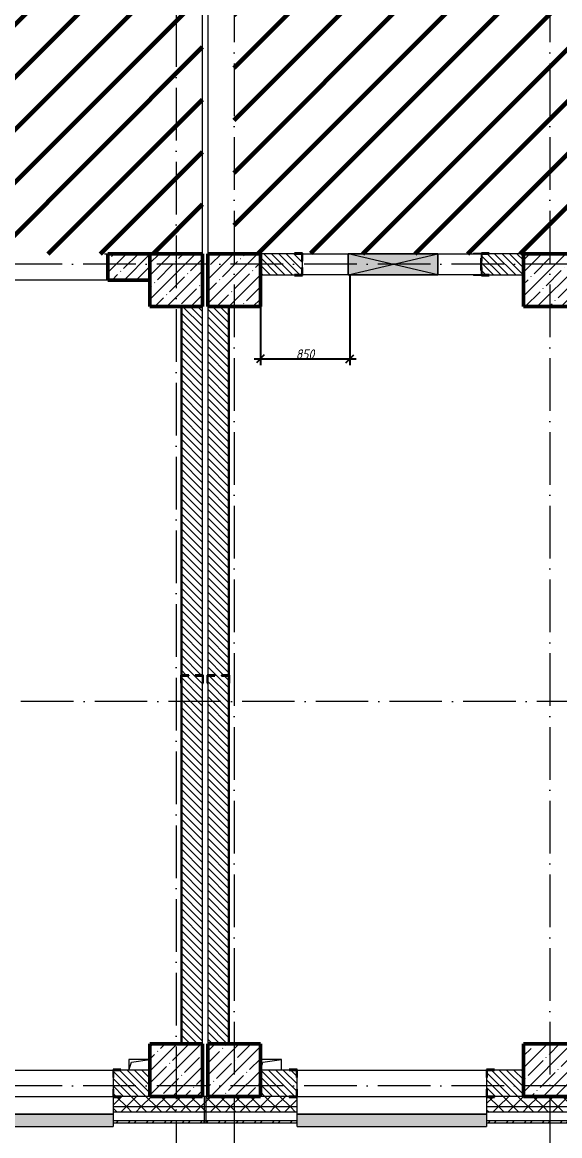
# Model space of a CAD drawing. Header units: millimetres. Extents: x -606178 to 312196, y -19338 to 632709.
# Drawn here: x -221414 to -216306, y 506602 to 517173 of the extents above; entities that cross this region are included whole.
import ezdxf

# ---------------------------------------------------------------- set-up
doc = ezdxf.new("R2010")
doc.units = ezdxf.units.MM
doc.linetypes.add('50_200_ШТРИХ_1Т_ш5_п1_п1_', pattern=[700, 500, -100, 0, -100])
for name, color, linetype, lineweight in [('2.4) ПГП вычит ЖБбалки 0.4 м -', 24, 'Continuous', 30), ('6.4.1) Окр пт с инж. ПТ2.16', 3, 'Continuous', 60), ('A-____-____-DIMS', 7, 'Continuous', 9), ('A-DETL-GENF-OTLN', 7, 'Continuous', 9), ('A-FLOR-____-OTLN', 7, 'Continuous', 9), ('A-GENM-____-MCUT', 7, 'Continuous', 25), ('A-GENM-____-OTLN', 7, 'Continuous', 9), ('A-GENM-____-OTLN-1', 7, 'Continuous', 25), ('A-GLAZ-____-OTLN', 7, 'Continuous', 9), ('A-WALL-____-MCUT', 7, 'Continuous', 13), ('A-WALL-____-MCUT-1', 7, 'Continuous', 9), ('A-WALL-____-MCUT-2', 7, 'Continuous', 50), ('A-WALL-____-OTLN', 7, 'Continuous', 9), ('A-WALL-____-PATT-1', 7, 'Continuous', 9), ('A-WALL-FNSH-MCUT-1', 7, 'Continuous', 9), ('I-WALL-____-OTLN', 7, 'Continuous', 9), ('S-COLS-____-MCUT', 7, 'Continuous', 50), ('S-COLS-____-OTLN', 7, 'Continuous', 9), ('S-GRID-____-OTLN-1', 7, '50_200_ШТРИХ_1Т_ш5_п1_п1_', 9)]:
    doc.layers.add(name, color=color, linetype=linetype, lineweight=lineweight)
doc.layers.add('A-GLAZ-____-OTLN-1', color=7, linetype='Continuous', lineweight=9, true_color=0xc0c0c0)
doc.styles.add('ISOCPEUR_I_7', font='isocpeui.ttf', dxfattribs={"width": 0.9, "height": 90})
doc.dimstyles.new('ISO-1_8_0_9К_СРЕДНИЙ_Кладочные_2', dxfattribs={"dimscale": 304.8, "dimtxt": 89.638306, "dimasz": 0.246063, "dimexe": 0.19685, "dimexo": 0, "dimgap": 0, "dimtad": 1, "dimdec": 3, "dimrnd": 0.001, "dimdsep": 46, "dimtxsty": 'ISOCPEUR_I_7', "dimblk1": 'OBLIQUE', "dimblk2": 'OBLIQUE', "dimsah": 1, "dimcen": 0.09, "dimdle": 0.19685, "dimazin": 0, "dimtfac": 1, "dimtdec": 4, "dimtix": 1, "dimtmove": 1, "dimatfit": 3, "dimfxl": 1, "dimtvp": 1, "dimtolj": 1, "dimtzin": 0, "dimarcsym": 2})
pattern_1 = [(135, (-264901.3, 451794.26), (-35.35534, -35.35534), [])]
pattern_2 = [(45, (-264901.3, 451794.26), (-70.71068, 70.71068), []), (135, (-264901.3, 451794.26), (-70.71068, -70.71068), [])]
pattern_3 = [(45, (-264901.3, 451794.26), (-85.53659, 85.53659), []), (45, (-264844.28, 451794.26), (-85.53659, 85.53659), [])]

# ---------------------------------------------------------------- blocks, each defined once
blk = doc.blocks.new('BSC_Колонна _Прямоугольная - 500х500-V15-АР1_План отверстий 2 этажа в осях 1-64_Ю-ЯЯ')
at = {"layer": 'S-COLS-____-OTLN'}
h = blk.add_hatch(dxfattribs=at)
h.set_pattern_fill('FP_24', color=256, style=0, pattern_type=2)
h.set_pattern_definition([(45, (-44950, -55431.04), (-114.04925, 114.04925), []), (45, (-44835.95, -55431.04), (-114.04925, 114.04925), [201.613, -40.323, 3.353, -36.97])])
h.paths.add_polyline_path([(-250, -250), (250, -250), (250, 250), (-250, 250), (-250, 179)], flags=0)
at = {"layer": 'S-COLS-____-MCUT'}
for p, q in [((250, 250), (-250, 250)), ((-250, 250), (-250, -250)), ((250, -250), (250, 250)), ((-250, -250), (250, -250))]:
    blk.add_line(p, q, dxfattribs=at)
blk = doc.blocks.new('BSC_Колонна _Прямоугольная - 500х500-V16-АР1_План отверстий 2 этажа в осях 1-64_Ю-ЯЯ')
at = {"layer": 'S-COLS-____-OTLN'}
h = blk.add_hatch(dxfattribs=at)
h.set_pattern_fill('FP_25', color=256, style=0, pattern_type=2)
h.set_pattern_definition([(45, (-44950, -62931.04), (-114.04925, 114.04925), []), (45, (-44835.95, -62931.04), (-114.04925, 114.04925), [201.613, -40.323, 3.353, -36.97])])
h.paths.add_polyline_path([(-250, -250), (250, -250), (250, 250), (-250, 250)], flags=0)
at = {"layer": 'S-COLS-____-MCUT'}
for p, q in [((250, 250), (-250, 250)), ((-250, 250), (-250, -250)), ((250, -250), (250, 250)), ((-250, -250), (250, -250))]:
    blk.add_line(p, q, dxfattribs=at)
blk = doc.blocks.new('BSC_Колонна _Прямоугольная - 500х500-V45-АР1_План отверстий 2 этажа в осях 1-64_Ю-ЯЯ')
at = {"layer": 'S-COLS-____-OTLN'}
h = blk.add_hatch(dxfattribs=at)
h.set_pattern_fill('FP_55', color=256, style=0, pattern_type=2)
h.set_pattern_definition([(45, (-48500, -55431.04), (-114.04925, 114.04925), []), (45, (-48385.95, -55431.04), (-114.04925, 114.04925), [201.613, -40.323, 3.353, -36.97])])
h.paths.add_polyline_path([(-250, -250), (250, -250), (250, 250), (-250, 250), (-250, 179)], flags=0)
at = {"layer": 'S-COLS-____-MCUT'}
for p, q in [((250, 250), (-250, 250)), ((-250, 250), (-250, -250)), ((250, -250), (250, 250)), ((-250, -250), (250, -250))]:
    blk.add_line(p, q, dxfattribs=at)
blk = doc.blocks.new('BSC_Колонна _Прямоугольная - 500х500-V46-АР1_План отверстий 2 этажа в осях 1-64_Ю-ЯЯ')
at = {"layer": 'S-COLS-____-OTLN'}
h = blk.add_hatch(dxfattribs=at)
h.set_pattern_fill('FP_56', color=256, style=0, pattern_type=2)
h.set_pattern_definition([(45, (-48500, -62931.04), (-114.04925, 114.04925), []), (45, (-48385.95, -62931.04), (-114.04925, 114.04925), [201.613, -40.323, 3.353, -36.97])])
h.paths.add_polyline_path([(-250, -250), (250, -250), (250, 250), (-250, 250)], flags=0)
at = {"layer": 'S-COLS-____-MCUT'}
for p, q in [((250, 250), (-250, 250)), ((-250, 250), (-250, -250)), ((250, -250), (250, 250)), ((-250, -250), (250, -250))]:
    blk.add_line(p, q, dxfattribs=at)
blk = doc.blocks.new('BSC_Колонна _Прямоугольная - 500х500-V71-АР1_План отверстий 2 этажа в осях 1-64_Ю-ЯЯ')
at = {"layer": 'S-COLS-____-OTLN'}
h = blk.add_hatch(dxfattribs=at)
h.set_pattern_fill('FP_83', color=256, style=0, pattern_type=2)
h.set_pattern_definition([(45, (-45500, -55431.04), (-114.04925, 114.04925), []), (45, (-45385.95, -55431.04), (-114.04925, 114.04925), [201.613, -40.323, 3.353, -36.97])])
h.paths.add_polyline_path([(-250, -250), (250, -250), (250, 250), (-250, 250), (-250, 179)], flags=0)
at = {"layer": 'S-COLS-____-MCUT'}
for p, q in [((250, 250), (-250, 250)), ((-250, 250), (-250, -250)), ((250, -250), (250, 250)), ((-250, -250), (250, -250))]:
    blk.add_line(p, q, dxfattribs=at)
blk = doc.blocks.new('BSC_Колонна _Прямоугольная - 500х500-V72-АР1_План отверстий 2 этажа в осях 1-64_Ю-ЯЯ')
at = {"layer": 'S-COLS-____-OTLN'}
h = blk.add_hatch(dxfattribs=at)
h.set_pattern_fill('FP_84', color=256, style=0, pattern_type=2)
h.set_pattern_definition([(45, (-45500, -62931.04), (-114.04925, 114.04925), []), (45, (-45385.95, -62931.04), (-114.04925, 114.04925), [201.613, -40.323, 3.353, -36.97])])
h.paths.add_polyline_path([(-250, -250), (250, -250), (250, 250), (-250, 250)], flags=0)
at = {"layer": 'S-COLS-____-MCUT'}
for p, q in [((250, 250), (-250, 250)), ((-250, 250), (-250, -250)), ((250, -250), (250, 250)), ((-250, -250), (250, -250))]:
    blk.add_line(p, q, dxfattribs=at)
blk = doc.blocks.new('Фахверк_СКБ_Уголок - 250_2700-27497298-АР1_План отверстий 2 этажа в осях 1-64_Ю-ЯЯ')
at = {"layer": 'A-GENM-____-MCUT'}
for p, q in [((200, 181), (125, 181)), ((125, 181), (125, 106)), ((125, 106), (131, 106)), ((131, 106), (131, 175)), ((131, 175), (200, 175)), ((200, 175), (200, 181)), ((131, -6), (125, -6)), ((125, -6), (125, -81)), ((125, -81), (200, -81)), ((131, -75), (131, -6)), ((200, -75), (131, -75)), ((200, -81), (200, -75))]:
    blk.add_line(p, q, dxfattribs=at)
blk = doc.blocks.new('Фахверк_СКБ_Уголок - 200_3960-28268576-АР1_План отверстий 2 этажа в осях 1-64_Ю-ЯЯ')
at = {"layer": 'A-GENM-____-MCUT'}
for p, q in [((200, 156), (125, 156)), ((125, 156), (125, 81)), ((131, 81), (131, 150)), ((131, 150), (200, 150)), ((200, 150), (200, 156)), ((125, 81), (131, 81)), ((131, 19), (125, 19)), ((125, 19), (125, -56)), ((131, -50), (131, 19)), ((125, -56), (200, -56)), ((200, -50), (131, -50)), ((200, -56), (200, -50))]:
    blk.add_line(p, q, dxfattribs=at)
blk = doc.blocks.new('154_Стойка_СКБ_Уголок - СМ-2480_200-28346303-АР1_План отверстий 2 этажа в осях 1-64_Ю-ЯЯ')
at = {"layer": 'A-GENM-____-MCUT'}
for p, q in [((125, 156), (125, 81)), ((200, 156), (125, 156)), ((131, 81), (131, 150)), ((131, 150), (200, 150)), ((200, 150), (200, 156)), ((125, 81), (131, 81)), ((131, 19), (125, 19)), ((125, 19), (125, -56)), ((131, -50), (131, 19)), ((125, -56), (200, -56)), ((200, -50), (131, -50)), ((200, -56), (200, -50))]:
    blk.add_line(p, q, dxfattribs=at)
blk = doc.blocks.new('Стойка_Влож_Полоса боковая - Полоса-V150-АР1_План отверстий 2 этажа в осях 1-64_Ю-ЯЯ')
at = {"layer": 'A-GENM-____-OTLN'}
for p, q in [((-5, 60), (0, 60)), ((-5, -60), (-5, 60)), ((0, 31), (0, -31)), ((0, -60), (-5, -60))]:
    blk.add_line(p, q, dxfattribs=at)
blk = doc.blocks.new('Стойка_Влож_Уголок_Опорный - Уголок-28213941-АР1_План отверстий 2 этажа в осях 1-64_Ю-ЯЯ')
at = {"layer": 'A-GENM-____-OTLN'}
for p, q in [((-212, -6), (-212, 0)), ((0, 0), (0, -6)), ((-212, -75), (-212, -6)), ((-212, -6), (-206, -6)), ((-212, -75), (-206, -75)), ((-6, -6), (0, -6)), ((-6, -75), (0, -75)), ((0, -6), (0, -75))]:
    blk.add_line(p, q, dxfattribs=at)
blk = doc.blocks.new('Фахверк_СКБ_Уголок - 200_3550-28267367-АР1_План отверстий 2 этажа в осях 1-64_Ю-ЯЯ')
at = {"layer": 'A-GENM-____-MCUT'}
for p, q in [((200, 156), (125, 156)), ((125, 156), (125, 81)), ((131, 81), (131, 150)), ((131, 150), (200, 150)), ((200, 150), (200, 156)), ((125, 81), (131, 81)), ((131, 19), (125, 19)), ((125, 19), (125, -56)), ((131, -50), (131, 19)), ((125, -56), (200, -56)), ((200, -50), (131, -50)), ((200, -56), (200, -50))]:
    blk.add_line(p, q, dxfattribs=at)
blk = doc.blocks.new('AR_Отверстие прямоугольное _в плите_ - AR_Отверстие прямоугольное _в плите_-V167-АР1_План отверстий 2 этажа в осях 1-64_Ю-ЯЯ')
at = {"layer": 'A-GENM-____-OTLN'}
for p, q in [((100, 50), (-100, 50)), ((-100, -50), (-75, 25)), ((-75, 25), (100, 50)), ((100, -50), (100, 50))]:
    blk.add_line(p, q, dxfattribs=at)
blk = doc.blocks.new('AR_Отверстие прямоугольное _в плите_ - AR_Отверстие прямоугольное _в плите_-V175-АР1_План отверстий 2 этажа в осях 1-64_Ю-ЯЯ')
at = {"layer": 'A-GENM-____-OTLN'}
for p, q in [((100, 50), (-100, 50)), ((-100, 50), (-100, -50)), ((-100, -50), (-75, 25)), ((-75, 25), (100, 50))]:
    blk.add_line(p, q, dxfattribs=at)
blk = doc.blocks.new('Отлив_СКБ - Отлив витража_120_НВФ-31885687-АР1_План отверстий 2 этажа в осях 1-64_Ю-ЯЯ')
at = {"layer": 'A-GLAZ-____-OTLN-1'}
for points in [[(0, 0), (0, -2), (1800, -2), (1800, 0), (1023, 0)], [(0, -83), (0, -120), (1800, -120), (1800, -2), (0, -2), (0, -63)]]:
    blk.add_hatch(color=256, dxfattribs=at).paths.add_polyline_path(points, flags=0)
at = {"layer": 'A-GLAZ-____-OTLN'}
for p, q in [((0, 0), (1800, 0)), ((1800, -2), (0, -2)), ((0, -120), (0, -83)), ((1800, -83), (1800, -120)), ((0, -120), (1800, -120))]:
    blk.add_line(p, q, dxfattribs=at)
blk = doc.blocks.new('Стены 3 - Стены 4-31194751-АР1_План отверстий 2 этажа в осях 1-64_Ю-ЯЯ')
at = {"layer": 'A-WALL-____-MCUT'}
for p, q in [((-1799, 41030), (-1799, 41010)), ((-1549, 41030), (-1799, 41030)), ((-1549, 41010), (-1549, 41030)), ((-1799, 41010), (-1549, 41010))]:
    blk.add_line(p, q, dxfattribs=at)
blk = doc.blocks.new('AR_Отверстие прямоугольное _в стене_ - AR_Отверстие прямоугольное _в стене__ОВ-36816157-АР1_План отверстий 2 этажа в осях 1-64_Ю-ЯЯ')
at = {"layer": 'A-GLAZ-____-OTLN'}
blk.add_hatch(color=256, dxfattribs=at).paths.add_polyline_path([(-425, 100), (-425, -100), (425, -100), (425, 100)], flags=0)
at = {"layer": 'A-DETL-GENF-OTLN'}
for p, q in [((-425, -100), (-425, 100)), ((-425, 100), (425, 100)), ((425, 100), (-425, -100)), ((-425, 100), (425, -100)), ((425, 100), (-425, 100)), ((-425, 100), (-425, -100)), ((425, 100), (425, -100)), ((425, -100), (425, 100)), ((425, -100), (-425, -100)), ((-425, -100), (425, -100))]:
    blk.add_line(p, q, dxfattribs=at)
blk = doc.blocks.new('_Oblique')
at = {"color": 0, "linetype": 'ByBlock', "lineweight": -2}
blk.add_line((-0.5, -0.5), (0.5, 0.5), dxfattribs=at)
blk = doc.blocks.new('*D4901')
at = {"layer": 'A-____-____-DIMS', "color": 0, "lineweight": -2, "transparency": 16777216}
for p, q in [((-218301, 514769), (-218301, 513918)), ((-219151, 514475), (-219151, 513918)), ((-219211, 513978), (-218241, 513978))]:
    blk.add_line(p, q, dxfattribs=at)
at = {"layer": 'Defpoints', "color": 0, "transparency": 16777216}
for p in [(-218301, 514769), (-219151, 514475), (-218301, 513978)]:
    blk.add_point(p, dxfattribs=at)
at = {"layer": 'A-____-____-DIMS', "color": 0, "lineweight": -2, "transparency": 16777216, "xscale": 75, "yscale": 75, "zscale": 75, "rotation": 180}
blk.add_blockref('_Oblique', (-219151, 513978), dxfattribs=at)
at = {"layer": 'A-____-____-DIMS', "color": 0, "lineweight": -2, "transparency": 16777216, "xscale": 75, "yscale": 75, "zscale": 75}
blk.add_blockref('_Oblique', (-218301, 513978), dxfattribs=at)
at = {"layer": 'A-____-____-DIMS', "color": 0, "transparency": 16777216, "insert": (-218726, 514023), "char_height": 90, "width": 409.58, "attachment_point": 5, "style": 'ISOCPEUR_I_7'}
blk.add_mtext('\\A1;850', dxfattribs=at)

msp = doc.modelspace()

# ---------------------------------------------------------------- hatches: boundary and pattern name
at = {"layer": '6.4.1) Окр пт с инж. ПТ2.16'}
h = msp.add_hatch(dxfattribs=at)
h.set_pattern_fill('ANSI31', color=256, scale=111)
h.paths.add_polyline_path([(-259351.3011, 528425.3011), (-257525.5952, 528425.3011), (-257525.5952, 518825.3011), (-259351.3011, 518825.3011)])
h.paths.add_polyline_path([(-262451.3011, 518825.3011), (-257301.3011, 518825.3011), (-257301.3011, 513825.3011), (-262451.3011, 513825.3011)])
h.paths.add_polyline_path([(-219701.3011, 519325.3011), (-257301.3011, 519325.3011), (-257301.3011, 514975.3011), (-219701.3011, 514975.3011)])
h = msp.add_hatch(dxfattribs=at)
h.set_pattern_fill('ANSI31', color=256, scale=111)
h.paths.add_polyline_path([(-190461.3011, 521675.3011), (-191001.3011, 521675.3011), (-195701.3011, 521675.3011), (-196201.3011, 521675.3011), (-196401.3011, 521675.3011), (-196401.3011, 521225.3011), (-196627.3011, 521225.3011), (-196627.3011, 521219.3011), (-197075.3011, 521219.3011), (-197201.3011, 521225.3011), (-197201.3011, 521675.3011), (-200651.3011, 521675.3011), (-200651.3011, 521175.3011), (-201151.3011, 521175.3011), (-201151.3011, 519475.3011), (-200651.3011, 519475.3011), (-200651.3011, 518975.3011), (-201151.3011, 518975.3011), (-201651.3011, 518975.3011), (-202951.3011, 518975.3011), (-203951.3011, 518975.3011), (-204951.3011, 518975.3011), (-205449.8983, 518975.3011), (-205649.8983, 518975.3011), (-206101.3011, 518975.3011), (-207801.3011, 518975.3011), (-207801.3011, 518175.3011), (-208076.3011, 518175.3011), (-208976.3011, 518175.3011), (-209251.3011, 518175.3011), (-209251.3011, 518975.3011), (-210601.3011, 518975.3011), (-211099.8983, 518975.3011), (-211299.8983, 518975.3011), (-211751.3011, 518975.3011), (-212101.3011, 518975.3011), (-212101.3011, 518375.3011), (-212201.3011, 518375.3011), (-212251.3011, 518375.3011), (-212251.3011, 518475.3011), (-213351.3011, 518475.3011), (-213351.3011, 518375.3011), (-213651.3011, 518375.3011), (-214601.3011, 518375.3011), (-214701.3011, 518375.3011), (-214701.3011, 518975.3011), (-214701.3011, 519225.3011), (-214901.3011, 519225.3011), (-214901.3011, 519325.3011), (-217351.3011, 519325.3011), (-219151.3011, 519325.3011), (-219151.3011, 519075.3011), (-219401.3011, 519075.3011), (-219401.3011, 514975.3011), (-219151.3011, 514975.3011), (-218826.3011, 514975.3011), (-218826.3011, 514981.3011), (-218751.3011, 514981.3011), (-218316.3011, 514975.3011), (-217466.3011, 514975.3011), (-217126.3011, 514975.3011), (-217126.3011, 514981.3011), (-217057.3011, 514981.3011), (-217051.3011, 514981.3011), (-216976.3011, 514981.3011), (-216651.3011, 514975.3011), (-216151.3011, 514975.3011), (-214526.3011, 514975.3011), (-214526.3011, 514981.3011), (-214451.3011, 514981.3011), (-214445.3011, 514981.3011), (-214376.3011, 514981.3011), (-214291.3011, 514975.3011), (-213891.3011, 514975.3011), (-213751.3011, 514975.3011), (-213751.3011, 514981.3011), (-213676.3011, 514981.3011), (-213526.3011, 514975.3011), (-213526.3011, 514981.3011), (-213451.3011, 514981.3011), (-213271.3011, 514975.3011), (-212971.3011, 514975.3011), (-212751.3011, 514975.3011), (-212751.3011, 514981.3011), (-212676.3011, 514981.3011), (-212526.3011, 514975.3011), (-212526.3011, 514981.3011), (-212451.3011, 514981.3011), (-211751.3011, 514975.3011), (-211751.3011, 514981.3011), (-211676.3011, 514981.3011), (-211526.3011, 514975.3011), (-211526.3011, 514981.3011), (-211451.3011, 514981.3011), (-210751.3011, 514975.3011), (-210751.3011, 514981.3011), (-210651.3011, 514981.3011), (-210651.3011, 514975.3011), (-210151.3011, 514975.3011), (-209826.3011, 514975.3011), (-209826.3011, 514981.3011), (-209751.3011, 514981.3011), (-209401.3011, 514975.3011), (-208551.3011, 514975.3011), (-208126.3011, 514975.3011), (-208126.3011, 514981.3011), (-208057.3011, 514981.3011), (-208051.3011, 514981.3011), (-207976.3011, 514981.3011), (-207651.3011, 514975.3011), (-207151.3011, 514975.3011), (-206651.3011, 514975.3011), (-206151.3011, 514975.3011), (-204426.3011, 514975.3011), (-204426.3011, 514981.3011), (-204351.3011, 514981.3011), (-204345.3011, 514981.3011), (-204321.3011, 514975.3011), (-204351.3011, 514975.3011), (-204351.3011, 514935.3011), (-204346.3011, 514935.3011), (-204346.3011, 514775.3011), (-202551.3011, 514775.3011), (-202551.3011, 514844.3011), (-202551.3011, 514906.3011), (-202551.3011, 514981.3011), (-202476.3011, 514981.3011), (-201651.3011, 514975.3011), (-201151.3011, 514975.3011), (-200626.3011, 514975.3011), (-200626.3011, 514981.3011), (-200551.3011, 514981.3011), (-200545.3011, 514981.3011), (-200476.3011, 514981.3011), (-199826.3011, 514975.3011), (-199576.3011, 514975.3011), (-199476.3011, 514975.3011), (-199476.3011, 514981.3011), (-199407.3011, 514981.3011), (-199401.3011, 514981.3011), (-199326.3011, 514981.3011), (-198201.3011, 514975.3011), (-197751.3011, 514975.3011), (-196151.3011, 514975.3011), (-195651.3011, 514975.3011), (-193326.3011, 514975.3011), (-193326.3011, 514981.3011), (-193251.3011, 514981.3011), (-193245.3011, 514981.3011), (-193176.3011, 514981.3011), (-191651.3011, 514975.3011), (-191651.3011, 514981.3011), (-191576.3011, 514981.3011), (-190461.3011, 514977.2562)])
h.paths.add_polyline_path([(-196201.3011, 518975.3011), (-196201.3011, 519475.3011), (-195701.3011, 519475.3011), (-195701.3011, 518975.3011)], flags=16)
at = {"layer": 'A-WALL-____-PATT-1'}
h = msp.add_hatch(dxfattribs=at)
h.set_pattern_fill('FP_13', color=256, style=0, pattern_type=2)
h.set_pattern_definition([(45, (-264901.3, 451794.26), (-114.04925, 114.04925), []), (45, (-264787.25, 451794.26), (-114.04925, 114.04925), [201.612, -40.322, 3.353, -36.97])])
h.paths.add_polyline_path([(-220201.3011, 514725.3011), (-220201.3011, 514975.3011), (-220601.3011, 514975.3011), (-220601.3011, 514725.3011)], flags=0)
h.paths.add_polyline_path([(-222401.3011, 514725.3011), (-222401.3011, 514975.3011), (-225701.3011, 514975.3011), (-225701.3011, 514725.3011), (-222496.4662, 514725.3011)], flags=0)
h = msp.add_hatch(dxfattribs=at)
h.set_pattern_fill('FP_6', color=256, style=0, pattern_type=2)
h.set_pattern_definition(pattern_1)
h.paths.add_polyline_path([(-217045.3011, 514775.3011), (-216651.3011, 514775.3011), (-216651.3011, 514975.3011), (-217045.3011, 514975.3011), (-217045.3011, 514906.3011), (-217051.3011, 514906.3011), (-217051.3011, 514844.3011), (-217045.3011, 514844.3011), (-217045.3011, 514815.3011)], flags=0)
h.paths.add_polyline_path([(-219151.3011, 514775.3011), (-218757.3011, 514775.3011), (-218757.3011, 514844.3011), (-218751.3011, 514844.3011), (-218751.3011, 514906.3011), (-218757.3011, 514906.3011), (-218757.3011, 514975.3011), (-219151.3011, 514975.3011)], flags=0)
h = msp.add_hatch(dxfattribs=at)
h.set_pattern_fill('FP_6', color=256, style=0, pattern_type=2)
h.set_pattern_definition(pattern_1)
h.paths.add_polyline_path([(-219901.3011, 507475.3011), (-219701.3011, 507475.3011), (-219701.3011, 510969.3011), (-219770.3011, 510969.3011), (-219770.3011, 510975.3011), (-219701.3011, 510975.3011), (-219701.3011, 514475.3011), (-219901.3011, 514475.3011), (-219901.3011, 510975.3011), (-219832.3011, 510975.3011), (-219832.3011, 510969.3011), (-219901.3011, 510969.3011), (-219901.3011, 509018.851)], flags=0)
h = msp.add_hatch(dxfattribs=at)
h.set_pattern_fill('FP_6', color=256, style=0, pattern_type=2)
h.set_pattern_definition(pattern_1)
h.paths.add_polyline_path([(-219651.3011, 507475.3011), (-219451.3011, 507475.3011), (-219451.3011, 510969.3011), (-219520.3011, 510969.3011), (-219520.3011, 510975.3011), (-219451.3011, 510975.3011), (-219451.3011, 514475.3011), (-219651.3011, 514475.3011), (-219651.3011, 510975.3011), (-219582.3011, 510975.3011), (-219582.3011, 510969.3011), (-219651.3011, 510969.3011), (-219651.3011, 509018.851)], flags=0)
h = msp.add_hatch(dxfattribs=at)
h.set_pattern_fill('FP_6', color=256, style=0, pattern_type=2)
h.set_pattern_definition(pattern_1)
h.paths.add_polyline_path([(-220545.3011, 506975.3011), (-220201.3011, 506975.3011), (-220201.3011, 507225.3011), (-220545.3011, 507225.3011), (-220545.3011, 507156.3011), (-220551.3011, 507156.3011), (-220551.3011, 507044.3011), (-220545.3011, 507044.3011), (-220545.3011, 506979.5868)], flags=0)
h.paths.add_polyline_path([(-223545.3011, 506975.3011), (-222357.3011, 506975.3011), (-222357.3011, 507044.3011), (-222351.3011, 507044.3011), (-222351.3011, 507156.3011), (-222357.3011, 507156.3011), (-222357.3011, 507225.3011), (-223545.3011, 507225.3011), (-223545.3011, 507156.3011), (-223551.3011, 507156.3011), (-223551.3011, 507044.3011), (-223545.3011, 507044.3011)], flags=0)
h.paths.add_polyline_path([(-225357.3011, 506975.3011), (-225357.3011, 507044.3011), (-225351.3011, 507044.3011), (-225351.3011, 507156.3011), (-225357.3011, 507156.3011), (-225357.3011, 507225.3011), (-225701.3011, 507225.3011), (-225701.3011, 506975.3011), (-225426.3011, 506975.3011)], flags=0)
h = msp.add_hatch(dxfattribs=at)
h.set_pattern_fill('FP_6', color=256, style=0, pattern_type=2)
h.set_pattern_definition(pattern_1)
h.paths.add_polyline_path([(-216995.3011, 506975.3011), (-216651.3011, 506975.3011), (-216651.3011, 507225.3011), (-216995.3011, 507225.3011), (-216995.3011, 507156.3011), (-217001.3011, 507156.3011), (-217001.3011, 507044.3011), (-216995.3011, 507044.3011)], flags=0)
h.paths.add_polyline_path([(-218807.3011, 506975.3011), (-218807.3011, 507044.3011), (-218801.3011, 507044.3011), (-218801.3011, 507156.3011), (-218807.3011, 507156.3011), (-218807.3011, 507225.3011), (-219151.3011, 507225.3011), (-219151.3011, 506975.3011), (-218876.3011, 506975.3011)], flags=0)
h = msp.add_hatch(dxfattribs=at)
h.set_pattern_fill('FP_1', color=256, style=0, pattern_type=2)
h.set_pattern_definition(pattern_2)
h.paths.add_polyline_path([(-190681.4541, 506875.3011), (-190601.3011, 506875.3011), (-190601.3011, 506975.3011), (-196951.3011, 506975.3011), (-196951.3011, 506875.3011), (-194216.4555, 506875.3011)], flags=0)
h.paths.add_polyline_path([(-199901.3011, 506875.3011), (-197951.3011, 506875.3011), (-197951.3011, 506975.3011), (-199826.3011, 506975.3011), (-199826.3011, 506969.3011), (-199901.3011, 506969.3011)], flags=0)
h.paths.add_polyline_path([(-200901.3011, 506875.3011), (-200901.3011, 506969.3011), (-200976.3011, 506969.3011), (-200976.3011, 506975.3011), (-201926.3011, 506975.3011), (-201926.3011, 506969.3011), (-202001.3011, 506969.3011), (-202001.3011, 506875.3011), (-201286.4581, 506875.3011)], flags=0)
h.paths.add_polyline_path([(-204821.4595, 506875.3011), (-203801.3011, 506875.3011), (-203801.3011, 506969.3011), (-203876.3011, 506969.3011), (-203876.3011, 506975.3011), (-204926.3011, 506975.3011), (-204926.3011, 506969.3011), (-205001.3011, 506969.3011), (-205001.3011, 506875.3011), (-204926.3011, 506875.3011)], flags=0)
h.paths.add_polyline_path([(-206801.3011, 506875.3011), (-206801.3011, 506969.3011), (-206876.3011, 506969.3011), (-206876.3011, 506975.3011), (-207926.3011, 506975.3011), (-207926.3011, 506969.3011), (-208001.3011, 506969.3011), (-208001.3011, 506875.3011), (-207472.7105, 506875.3011)], flags=0)
h.paths.add_polyline_path([(-210565.8367, 506875.3011), (-209801.3011, 506875.3011), (-209801.3011, 506969.3011), (-209876.3011, 506969.3011), (-209876.3011, 506975.3011), (-210926.3011, 506975.3011), (-210926.3011, 506969.3011), (-211001.3011, 506969.3011), (-211001.3011, 506875.3011), (-210651.3011, 506875.3011)], flags=0)
h.paths.add_polyline_path([(-212876.3011, 506875.3011), (-212801.3011, 506875.3011), (-212801.3011, 506969.3011), (-212876.3011, 506969.3011), (-212876.3011, 506975.3011), (-213926.3011, 506975.3011), (-213926.3011, 506969.3011), (-214001.3011, 506969.3011), (-214001.3011, 506875.3011), (-213658.9628, 506875.3011)], flags=0)
h.paths.add_polyline_path([(-217001.3011, 506875.3011), (-215801.3011, 506875.3011), (-215801.3011, 506969.3011), (-215876.3011, 506969.3011), (-215876.3011, 506975.3011), (-216926.3011, 506975.3011), (-216926.3011, 506969.3011), (-217001.3011, 506969.3011)], flags=0)
h.paths.add_polyline_path([(-222426.3011, 506875.3011), (-222351.3011, 506875.3011), (-222351.3011, 506969.3011), (-222426.3011, 506969.3011), (-222426.3011, 506975.3011), (-223476.3011, 506975.3011), (-223476.3011, 506969.3011), (-223551.3011, 506969.3011), (-223551.3011, 506875.3011), (-222496.4662, 506875.3011)], flags=0)
h.paths.add_polyline_path([(-220476.3011, 506875.3011), (-218801.3011, 506875.3011), (-218801.3011, 506969.3011), (-218876.3011, 506969.3011), (-218876.3011, 506975.3011), (-220476.3011, 506975.3011), (-220476.3011, 506969.3011), (-220551.3011, 506969.3011), (-220551.3011, 506875.3011)], flags=0)
h.paths.add_polyline_path([(-225426.3011, 506875.3011), (-225351.3011, 506875.3011), (-225351.3011, 506969.3011), (-225426.3011, 506969.3011), (-225426.3011, 506975.3011), (-226476.3011, 506975.3011), (-226476.3011, 506969.3011), (-226551.3011, 506969.3011), (-226551.3011, 506875.3011), (-225701.3011, 506875.3011)], flags=0)
h.paths.add_polyline_path([(-228351.3011, 506875.3011), (-228351.3011, 506969.3011), (-228426.3011, 506969.3011), (-228426.3011, 506975.3011), (-229476.3011, 506975.3011), (-229476.3011, 506969.3011), (-229551.3011, 506969.3011), (-229551.3011, 506875.3011), (-228682.7185, 506875.3011)], flags=0)
h.paths.add_polyline_path([(-232551.3011, 506875.3011), (-231351.3011, 506875.3011), (-231351.3011, 506969.3011), (-231426.3011, 506969.3011), (-231426.3011, 506975.3011), (-232476.3011, 506975.3011), (-232476.3011, 506969.3011), (-232551.3011, 506969.3011)], flags=0)
h.paths.add_polyline_path([(-234351.3011, 506875.3011), (-234351.3011, 506969.3011), (-234426.3011, 506969.3011), (-234426.3011, 506975.3011), (-235476.3011, 506975.3011), (-235476.3011, 506969.3011), (-235551.3011, 506969.3011), (-235551.3011, 506875.3011), (-234426.3011, 506875.3011)], flags=0)
h.paths.add_polyline_path([(-238201.3011, 506875.3011), (-237351.3011, 506875.3011), (-237351.3011, 506969.3011), (-237426.3011, 506969.3011), (-237426.3011, 506975.3011), (-238476.3011, 506975.3011), (-238476.3011, 506969.3011), (-238551.3011, 506969.3011), (-238551.3011, 506875.3011), (-238403.9722, 506875.3011)], flags=0)
h.paths.add_polyline_path([(-240351.3011, 506875.3011), (-240351.3011, 506969.3011), (-240426.3011, 506969.3011), (-240426.3011, 506975.3011), (-241476.3011, 506975.3011), (-241476.3011, 506969.3011), (-241551.3011, 506969.3011), (-241551.3011, 506875.3011), (-241055.2232, 506875.3011)], flags=0)
h.paths.add_polyline_path([(-243351.3011, 506875.3011), (-243351.3011, 506969.3011), (-243426.3011, 506969.3011), (-243426.3011, 506975.3011), (-244476.3011, 506975.3011), (-244476.3011, 506969.3011), (-244551.3011, 506969.3011), (-244551.3011, 506875.3011), (-243426.3011, 506875.3011)], flags=0)
h.paths.add_polyline_path([(-246351.3011, 506875.3011), (-246351.3011, 506969.3011), (-246426.3011, 506969.3011), (-246426.3011, 506975.3011), (-247476.3011, 506975.3011), (-247476.3011, 506969.3011), (-247551.3011, 506969.3011), (-247551.3011, 506875.3011), (-246357.7252, 506875.3011)], flags=0)
h.paths.add_polyline_path([(-248551.3011, 506875.3011), (-248551.3011, 506969.3011), (-248626.3011, 506969.3011), (-248626.3011, 506975.3011), (-258351.3011, 506975.3011), (-258351.3011, 506875.3011), (-249008.9762, 506875.3011)], flags=0)
h.paths.add_polyline_path([(-259351.3011, 506875.3011), (-259351.3011, 506975.3011), (-267351.3011, 506975.3011), (-267351.3011, 506875.3011), (-261381.4809, 506875.3011)], flags=0)
h = msp.add_hatch(dxfattribs=at)
h.set_pattern_fill('FP_1', color=256, style=0, pattern_type=2)
h.set_pattern_definition(pattern_2)
h.paths.add_polyline_path([(-190601.3011, 506825.3011), (-190601.3011, 506875.3011), (-196951.3011, 506875.3011), (-196951.3011, 506825.3011), (-190681.4541, 506825.3011)], flags=0)
h.paths.add_polyline_path([(-197951.3011, 506825.3011), (-197951.3011, 506875.3011), (-199901.3011, 506875.3011), (-199901.3011, 506825.3011), (-199518.9575, 506825.3011)], flags=0)
h.paths.add_polyline_path([(-200901.3011, 506825.3011), (-200901.3011, 506875.3011), (-202001.3011, 506875.3011), (-202001.3011, 506825.3011), (-201286.4581, 506825.3011)], flags=0)
h.paths.add_polyline_path([(-203801.3011, 506825.3011), (-203801.3011, 506875.3011), (-205001.3011, 506875.3011), (-205001.3011, 506825.3011), (-204821.4595, 506825.3011)], flags=0)
h.paths.add_polyline_path([(-206801.3011, 506825.3011), (-206801.3011, 506875.3011), (-208001.3011, 506875.3011), (-208001.3011, 506825.3011), (-207472.7105, 506825.3011)], flags=0)
h.paths.add_polyline_path([(-209801.3011, 506825.3011), (-209801.3011, 506875.3011), (-211001.3011, 506875.3011), (-211001.3011, 506825.3011), (-210123.9615, 506825.3011)], flags=0)
h.paths.add_polyline_path([(-214001.3011, 506825.3011), (-212801.3011, 506825.3011), (-212801.3011, 506875.3011), (-214001.3011, 506875.3011)], flags=0)
h.paths.add_polyline_path([(-216310.2138, 506825.3011), (-215801.3011, 506825.3011), (-215801.3011, 506875.3011), (-217001.3011, 506875.3011), (-217001.3011, 506825.3011)], flags=0)
h.paths.add_polyline_path([(-220551.3011, 506825.3011), (-218801.3011, 506825.3011), (-218801.3011, 506875.3011), (-220551.3011, 506875.3011)], flags=0)
h.paths.add_polyline_path([(-223551.3011, 506825.3011), (-222351.3011, 506825.3011), (-222351.3011, 506875.3011), (-223551.3011, 506875.3011)], flags=0)
h.paths.add_polyline_path([(-225351.3011, 506825.3011), (-225351.3011, 506875.3011), (-226551.3011, 506875.3011), (-226551.3011, 506825.3011), (-226031.4675, 506825.3011)], flags=0)
h.paths.add_polyline_path([(-231351.3011, 506825.3011), (-231351.3011, 506875.3011), (-232551.3011, 506875.3011), (-232551.3011, 506825.3011)], flags=0)
h.paths.add_polyline_path([(-229551.3011, 506825.3011), (-228351.3011, 506825.3011), (-228351.3011, 506875.3011), (-229551.3011, 506875.3011)], flags=0)
h.paths.add_polyline_path([(-234351.3011, 506825.3011), (-234351.3011, 506875.3011), (-235551.3011, 506875.3011), (-235551.3011, 506825.3011), (-234868.9708, 506825.3011)], flags=0)
h.paths.add_polyline_path([(-237351.3011, 506825.3011), (-237351.3011, 506875.3011), (-238551.3011, 506875.3011), (-238551.3011, 506825.3011), (-237520.2218, 506825.3011)], flags=0)
h.paths.add_polyline_path([(-241551.3011, 506825.3011), (-240351.3011, 506825.3011), (-240351.3011, 506875.3011), (-241551.3011, 506875.3011)], flags=0)
h.paths.add_polyline_path([(-243351.3011, 506825.3011), (-243351.3011, 506875.3011), (-244551.3011, 506875.3011), (-244551.3011, 506825.3011), (-243706.4742, 506825.3011)], flags=0)
h.paths.add_polyline_path([(-246357.7252, 506825.3011), (-246351.3011, 506825.3011), (-246351.3011, 506875.3011), (-247551.3011, 506875.3011), (-247551.3011, 506825.3011), (-247241.4755, 506825.3011)], flags=0)
h.paths.add_polyline_path([(-248551.3011, 506825.3011), (-248551.3011, 506875.3011), (-258351.3011, 506875.3011), (-258351.3011, 506825.3011), (-249008.9762, 506825.3011)], flags=0)
h.paths.add_polyline_path([(-259351.3011, 506825.3011), (-259351.3011, 506875.3011), (-267451.3011, 506875.3011), (-267451.3011, 506825.3011), (-261381.4809, 506825.3011)], flags=0)
h = msp.add_hatch(dxfattribs=at)
h.set_pattern_fill('FP_3', color=256, style=0, pattern_type=2)
h.set_pattern_definition(pattern_3)
h.paths.add_polyline_path([(-219686.3011, 506725.3011), (-219686.3011, 506745.3011), (-220551.3011, 506745.3011), (-220551.3011, 506725.3011), (-219845.2152, 506725.3011)], flags=0)
h.paths.add_polyline_path([(-222496.4662, 506725.3011), (-222351.3011, 506725.3011), (-222351.3011, 506745.3011), (-223551.3011, 506745.3011), (-223551.3011, 506725.3011)], flags=0)
h.paths.add_polyline_path([(-226031.4675, 506725.3011), (-225351.3011, 506725.3011), (-225351.3011, 506745.3011), (-226551.3011, 506745.3011), (-226551.3011, 506725.3011)], flags=0)
h.paths.add_polyline_path([(-228351.3011, 506725.3011), (-228351.3011, 506745.3011), (-229551.3011, 506745.3011), (-229551.3011, 506725.3011), (-228682.7185, 506725.3011)], flags=0)
h.paths.add_polyline_path([(-231351.3011, 506725.3011), (-231351.3011, 506745.3011), (-232551.3011, 506745.3011), (-232551.3011, 506725.3011)], flags=0)
h.paths.add_polyline_path([(-234351.3011, 506725.3011), (-234351.3011, 506745.3011), (-235551.3011, 506745.3011), (-235551.3011, 506725.3011), (-234868.9708, 506725.3011)], flags=0)
h.paths.add_polyline_path([(-237520.2218, 506725.3011), (-237351.3011, 506725.3011), (-237351.3011, 506745.3011), (-238551.3011, 506745.3011), (-238551.3011, 506725.3011), (-238403.9722, 506725.3011)], flags=0)
h.paths.add_polyline_path([(-240351.3011, 506725.3011), (-240351.3011, 506745.3011), (-241551.3011, 506745.3011), (-241551.3011, 506725.3011), (-241055.2232, 506725.3011)], flags=0)
h.paths.add_polyline_path([(-243706.4742, 506725.3011), (-243351.3011, 506725.3011), (-243351.3011, 506745.3011), (-244551.3011, 506745.3011), (-244551.3011, 506725.3011)], flags=0)
h.paths.add_polyline_path([(-247551.3011, 506725.3011), (-246351.3011, 506725.3011), (-246351.3011, 506745.3011), (-247551.3011, 506745.3011)], flags=0)
h.paths.add_polyline_path([(-248551.3011, 506725.3011), (-248551.3011, 506745.3011), (-258351.3011, 506745.3011), (-258351.3011, 506725.3011), (-249008.9762, 506725.3011)], flags=0)
h.paths.add_polyline_path([(-259351.3011, 506725.3011), (-259351.3011, 506745.3011), (-267581.3011, 506745.3011), (-267581.3011, 506725.3011), (-261381.4809, 506725.3011)], flags=0)
h = msp.add_hatch(dxfattribs=at)
h.set_pattern_fill('FP_3', color=256, style=0, pattern_type=2)
h.set_pattern_definition(pattern_3)
h.paths.add_polyline_path([(-204381.3011, 506725.3011), (-204381.3011, 506745.3011), (-205001.3011, 506745.3011), (-205001.3011, 506725.3011), (-204821.4595, 506725.3011)], flags=0)
h.paths.add_polyline_path([(-207472.7105, 506725.3011), (-206801.3011, 506725.3011), (-206801.3011, 506745.3011), (-208001.3011, 506745.3011), (-208001.3011, 506725.3011)], flags=0)
h.paths.add_polyline_path([(-209801.3011, 506725.3011), (-209801.3011, 506745.3011), (-211001.3011, 506745.3011), (-211001.3011, 506725.3011), (-210123.9615, 506725.3011)], flags=0)
h.paths.add_polyline_path([(-212801.3011, 506725.3011), (-212801.3011, 506745.3011), (-214001.3011, 506745.3011), (-214001.3011, 506725.3011), (-213658.9628, 506725.3011)], flags=0)
h.paths.add_polyline_path([(-216310.2138, 506725.3011), (-215801.3011, 506725.3011), (-215801.3011, 506745.3011), (-217001.3011, 506745.3011), (-217001.3011, 506725.3011)], flags=0)
h.paths.add_polyline_path([(-218801.3011, 506725.3011), (-218801.3011, 506745.3011), (-219666.3011, 506745.3011), (-219666.3011, 506725.3011), (-218961.4648, 506725.3011)], flags=0)

# ---------------------------------------------------------------- linework, layer by layer
at = {"layer": '2.4) ПГП вычит ЖБбалки 0.4 м -'}
for points in [[(-219901.3011, 514475.3011), (-219901.3011, 507475.3011)], [(-219451.3011, 514475.3011), (-219451.3011, 507475.3011)]]:
    msp.add_lwpolyline(points, dxfattribs=at)
at = {"layer": 'A-FLOR-____-OTLN'}
for p, q in [((-219701.3011, 514975.3011), (-219701.3011, 519325.3011)), ((-219651.3011, 519075.3011), (-219651.3011, 514975.3011))]:
    msp.add_line(p, q, dxfattribs=at)
at = {"layer": 'A-WALL-____-MCUT'}
for p, q in [((-218826.3011, 514975.3011), (-219151.3011, 514975.3011)), ((-216651.3011, 514975.3011), (-216976.3011, 514975.3011)), ((-218751.3011, 514844.3011), (-218751.3011, 514906.3011)), ((-219151.3011, 514775.3011), (-218826.3011, 514775.3011)), ((-216976.3011, 514775.3011), (-216651.3011, 514775.3011)), ((-219901.3011, 514475.3011), (-219901.3011, 510975.3011)), ((-219701.3011, 510975.3011), (-219701.3011, 514475.3011)), ((-219651.3011, 514475.3011), (-219651.3011, 510975.3011)), ((-219451.3011, 510975.3011), (-219451.3011, 514475.3011)), ((-219901.3011, 510900.3011), (-219901.3011, 507475.3011)), ((-219701.3011, 507475.3011), (-219701.3011, 510900.3011)), ((-219651.3011, 510900.3011), (-219651.3011, 507475.3011)), ((-219451.3011, 507475.3011), (-219451.3011, 510900.3011)), ((-220201.3011, 507225.3011), (-220476.3011, 507225.3011)), ((-218876.3011, 507225.3011), (-219151.3011, 507225.3011)), ((-216651.3011, 507225.3011), (-216926.3011, 507225.3011)), ((-220551.3011, 507156.3011), (-220551.3011, 507044.3011)), ((-218801.3011, 507044.3011), (-218801.3011, 507156.3011)), ((-217001.3011, 507156.3011), (-217001.3011, 507044.3011)), ((-220551.3011, 506969.3011), (-220551.3011, 506745.3011)), ((-219651.3011, 506975.3011), (-219701.3011, 506975.3011)), ((-218801.3011, 506745.3011), (-218801.3011, 506969.3011)), ((-217001.3011, 506969.3011), (-217001.3011, 506745.3011)), ((-220551.3011, 506745.3011), (-218801.3011, 506745.3011)), ((-217001.3011, 506745.3011), (-215801.3011, 506745.3011))]:
    msp.add_line(p, q, dxfattribs=at)
at = {"layer": 'A-WALL-____-MCUT-1'}
for p, q in [((-220201.3011, 506975.3011), (-220476.3011, 506975.3011)), ((-218876.3011, 506975.3011), (-219151.3011, 506975.3011)), ((-216651.3011, 506975.3011), (-216926.3011, 506975.3011)), ((-218801.3011, 506875.3011), (-220551.3011, 506875.3011)), ((-218801.3011, 506825.3011), (-220551.3011, 506825.3011)), ((-215801.3011, 506875.3011), (-217001.3011, 506875.3011)), ((-215801.3011, 506825.3011), (-217001.3011, 506825.3011))]:
    msp.add_line(p, q, dxfattribs=at)
at = {"layer": 'A-WALL-____-MCUT-2'}
for p, q in [((-220201.3011, 514975.3011), (-220601.3011, 514975.3011)), ((-220601.3011, 514975.3011), (-220601.3011, 514725.3011)), ((-220601.3011, 514725.3011), (-220201.3011, 514725.3011))]:
    msp.add_line(p, q, dxfattribs=at)
at = {"layer": 'A-WALL-____-OTLN'}
for p, q in [((-220631.3011, 514975.3011), (-220601.3011, 514975.3011)), ((-220601.3011, 514725.3011), (-222401.3011, 514725.3011)), ((-222351.3011, 507225.3011), (-220551.3011, 507225.3011)), ((-218801.3011, 507225.3011), (-217001.3011, 507225.3011)), ((-222351.3011, 506975.3011), (-220551.3011, 506975.3011)), ((-218801.3011, 506975.3011), (-217001.3011, 506975.3011))]:
    msp.add_line(p, q, dxfattribs=at)
at = {"layer": 'A-WALL-FNSH-MCUT-1'}
for p, q in [((-220551.3011, 506745.3011), (-220551.3011, 506725.3011)), ((-220551.3011, 506725.3011), (-219686.3011, 506725.3011)), ((-219686.3011, 506725.3011), (-219686.3011, 506745.3011)), ((-219666.3011, 506745.3011), (-219666.3011, 506725.3011)), ((-219666.3011, 506725.3011), (-218801.3011, 506725.3011)), ((-218801.3011, 506725.3011), (-218801.3011, 506745.3011)), ((-217001.3011, 506745.3011), (-217001.3011, 506725.3011)), ((-217001.3011, 506725.3011), (-215801.3011, 506725.3011))]:
    msp.add_line(p, q, dxfattribs=at)
at = {"layer": 'I-WALL-____-OTLN'}
for p, q in [((-218751.3011, 514975.3011), (-218316.3011, 514975.3011)), ((-217466.3011, 514975.3011), (-217051.3011, 514975.3011)), ((-218316.3011, 514775.3011), (-218751.3011, 514775.3011)), ((-217051.3011, 514775.3011), (-217466.3011, 514775.3011))]:
    msp.add_line(p, q, dxfattribs=at)
at = {"layer": 'S-GRID-____-OTLN-1'}
for p, q in [((-219401.3011, 542687.1106), (-219401.3011, 504685.847)), ((-216401.3011, 542687.1106), (-216401.3011, 504685.847)), ((-219951.3011, 542453.3551), (-219951.3011, 504840.1184)), ((-160826.8945, 514875.3011), (-269570.0713, 514875.3011)), ((-189421.2606, 510725.3011), (-269570.0713, 510725.3011)), ((-160826.8945, 507075.3011), (-269570.0713, 507075.3011))]:
    msp.add_line(p, q, dxfattribs=at)

# ---------------------------------------------------------------- block references
at = {"layer": 'A-GENM-____-OTLN', "rotation": 269.9999999999995}
msp.add_blockref('Стойка_Влож_Уголок_Опорный - Уголок-28213941-АР1_План отверстий 2 этажа в осях 1-64_Ю-ЯЯ', (-217051.3011, 514769.3011), dxfattribs=at)
at = {"layer": 'A-GENM-____-OTLN'}
for name, p in [('Стойка_Влож_Полоса боковая - Полоса-V150-АР1_План отверстий 2 этажа в осях 1-64_Ю-ЯЯ', (-217051.3011, 514875.3011)), ('AR_Отверстие прямоугольное _в плите_ - AR_Отверстие прямоугольное _в плите_-V175-АР1_План отверстий 2 этажа в осях 1-64_Ю-ЯЯ', (-220301.3011, 507275.3011)), ('AR_Отверстие прямоугольное _в плите_ - AR_Отверстие прямоугольное _в плите_-V167-АР1_План отверстий 2 этажа в осях 1-64_Ю-ЯЯ', (-219051.3011, 507275.3011))]:
    msp.add_blockref(name, p, dxfattribs=at)
at = {"layer": 'A-GENM-____-OTLN-1'}
for name, p, rotation in [('Фахверк_СКБ_Уголок - 200_3960-28268576-АР1_План отверстий 2 этажа в осях 1-64_Ю-ЯЯ', (-218626.3011, 514925.3011), 180), ('Фахверк_СКБ_Уголок - 200_3550-28267367-АР1_План отверстий 2 этажа в осях 1-64_Ю-ЯЯ', (-219851.3011, 511100.3011), 269.9999999999999), ('Фахверк_СКБ_Уголок - 200_3550-28267367-АР1_План отверстий 2 этажа в осях 1-64_Ю-ЯЯ', (-219601.3011, 511100.3011), 269.9999999999999), ('Фахверк_СКБ_Уголок - 250_2700-27497298-АР1_План отверстий 2 этажа в осях 1-64_Ю-ЯЯ', (-218676.3011, 507150.3011), 180)]:
    msp.add_blockref(name, p, dxfattribs=dict(at, rotation=rotation))
for name, p in [('154_Стойка_СКБ_Уголок - СМ-2480_200-28346303-АР1_План отверстий 2 этажа в осях 1-64_Ю-ЯЯ', (-217176.3011, 514825.3011)), ('Фахверк_СКБ_Уголок - 250_2700-27497298-АР1_План отверстий 2 этажа в осях 1-64_Ю-ЯЯ', (-220676.3011, 507050.3011)), ('Фахверк_СКБ_Уголок - 250_2700-27497298-АР1_План отверстий 2 этажа в осях 1-64_Ю-ЯЯ', (-217126.3011, 507050.3011))]:
    msp.add_blockref(name, p, dxfattribs=at)
at = {"layer": 'A-GLAZ-____-OTLN', "rotation": 180}
msp.add_blockref('AR_Отверстие прямоугольное _в стене_ - AR_Отверстие прямоугольное _в стене__ОВ-36816157-АР1_План отверстий 2 этажа в осях 1-64_Ю-ЯЯ', (-217891.3011, 514875.3011), dxfattribs=at)
at = {"layer": 'A-GLAZ-____-OTLN'}
for p in [(-222351.3011, 506808.3011), (-218801.3011, 506808.3011)]:
    msp.add_blockref('Отлив_СКБ - Отлив витража_120_НВФ-31885687-АР1_План отверстий 2 этажа в осях 1-64_Ю-ЯЯ', p, dxfattribs=at)
at = {"layer": 'A-WALL-____-OTLN', "rotation": 89.9999999999999}
msp.add_blockref('Стены 3 - Стены 4-31194751-АР1_План отверстий 2 этажа в осях 1-64_Ю-ЯЯ', (-178656.0591, 508523.8129), dxfattribs=at)
at = {"layer": 'S-COLS-____-OTLN'}
for name, p in [('BSC_Колонна _Прямоугольная - 500х500-V16-АР1_План отверстий 2 этажа в осях 1-64_Ю-ЯЯ', (-219951.3011, 514725.3011)), ('BSC_Колонна _Прямоугольная - 500х500-V72-АР1_План отверстий 2 этажа в осях 1-64_Ю-ЯЯ', (-219401.3011, 514725.3011)), ('BSC_Колонна _Прямоугольная - 500х500-V46-АР1_План отверстий 2 этажа в осях 1-64_Ю-ЯЯ', (-216401.3011, 514725.3011)), ('BSC_Колонна _Прямоугольная - 500х500-V15-АР1_План отверстий 2 этажа в осях 1-64_Ю-ЯЯ', (-219951.3011, 507225.3011)), ('BSC_Колонна _Прямоугольная - 500х500-V71-АР1_План отверстий 2 этажа в осях 1-64_Ю-ЯЯ', (-219401.3011, 507225.3011)), ('BSC_Колонна _Прямоугольная - 500х500-V45-АР1_План отверстий 2 этажа в осях 1-64_Ю-ЯЯ', (-216401.3011, 507225.3011))]:
    msp.add_blockref(name, p, dxfattribs=at)

# ---------------------------------------------------------------- dimensions: what is measured, and where the dimension line sits
at = {"layer": 'A-____-____-DIMS'}
dim = msp.add_linear_dim(base=(-218301.3011, 513977.6216), p1=(-219151.3011, 514475.3011), p2=(-218301.3011, 514769.3011), dimstyle='ISO-1_8_0_9К_СРЕДНИЙ_Кладочные_2', override={"dimpost": '<>', "dimfxl": 899.408695}, dxfattribs=at)
dim.commit()
dim.dimension.update_dxf_attribs({"geometry": '*D4901', "text_midpoint": (-218726.3011, 514022.6216)})

doc.saveas('drawing.dxf')
